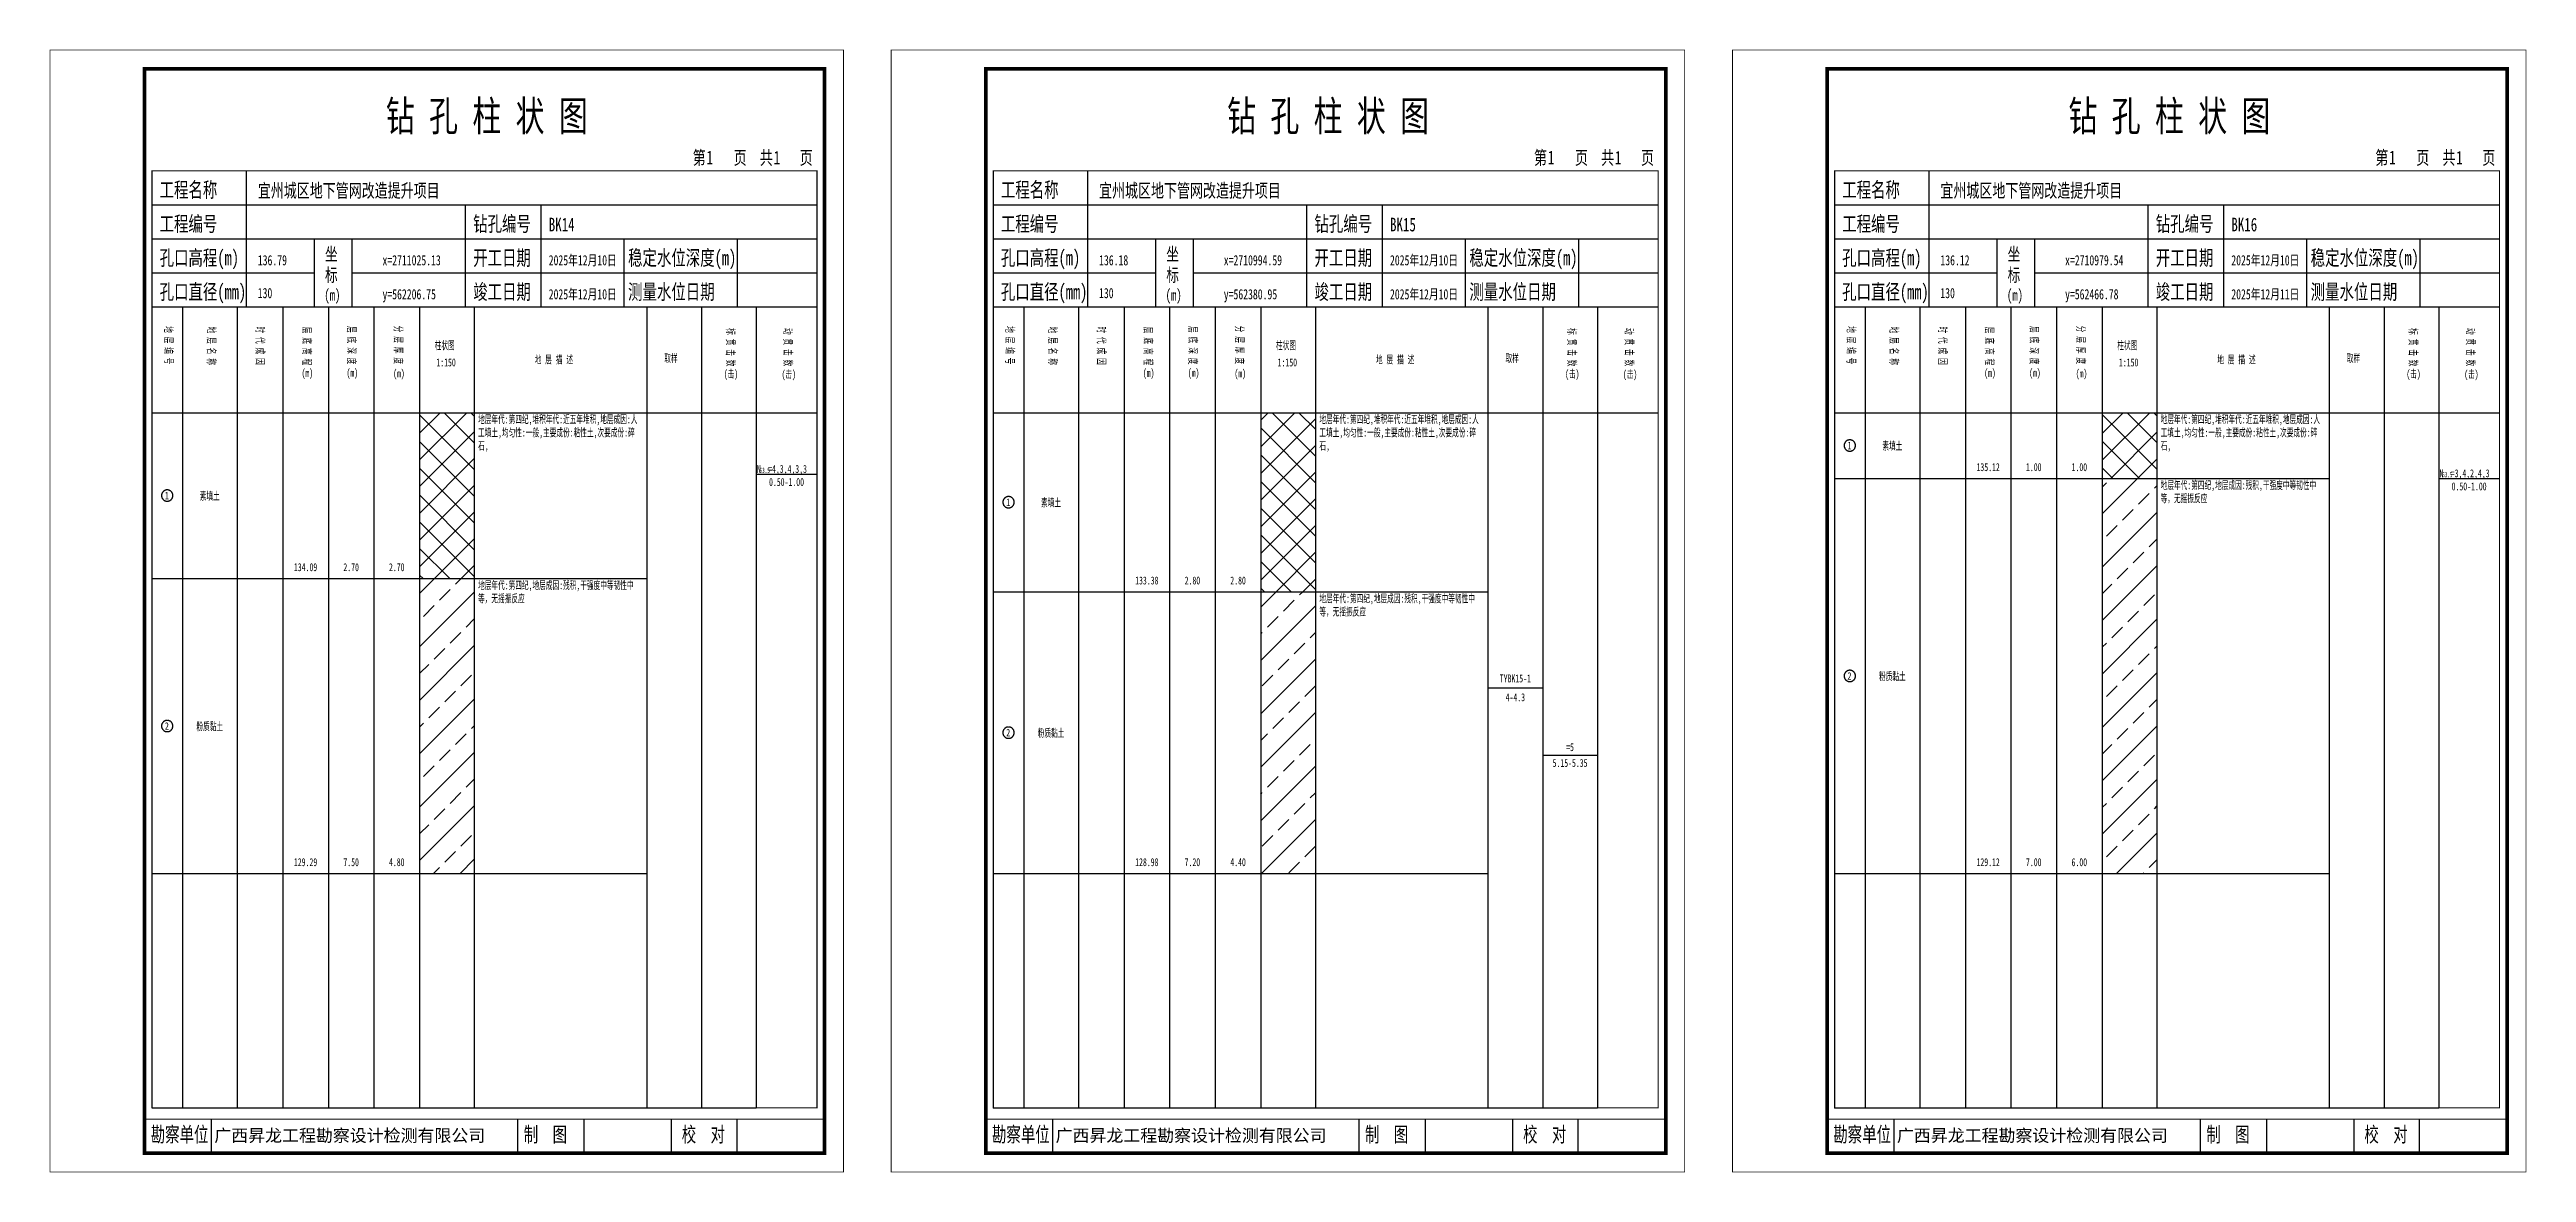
# Model space of a CAD drawing. Header units: millimetres. Extents: x 0 to 2711117, y 0 to 567555.
# Drawn here: x 5344 to 6000, y 0 to 297 of the extents above; entities that cross this region are included whole.
import ezdxf
from ezdxf.enums import TextEntityAlignment as Align

# ---------------------------------------------------------------- set-up
doc = ezdxf.new("R2010")
doc.units = ezdxf.units.MM
doc.layers.add('GICAD_POU_TEXTS', color=7, linetype='Continuous')
doc.layers.add('勘察点图例', color=7, linetype='Continuous')
doc.styles.add('HEAD_FONT', font='simfang.ttf', dxfattribs={"width": 0.6})
doc.styles.add('HEAD_FONT2', font='simfang.ttf', dxfattribs={"width": 0.6})
doc.styles.add('HT', font='simhei.ttf')
doc.styles.add('LZ_FONT', font='simfang.ttf', dxfattribs={"width": 0.7, "height": 8})
doc.styles.add('成果图图块', font='simfang.ttf', dxfattribs={"height": 2.5})
doc.styles.add('成果图表体', font='simfang.ttf', dxfattribs={"width": 0.6, "height": 2.1})
pattern_1 = [(45, (0, 0), (-3.535534, 3.535534), []), (135, (0, 0), (-3.535534, -3.535534), [])]
pattern_2 = [(45, (0, 0), (-7.071068, 7.071068), []), (45, (7.071, 0), (-7.071068, 7.071068), [4, -2])]

# ---------------------------------------------------------------- blocks, each defined once
blk = doc.blocks.new('BK14')
for p, q in [((52, 229), (52, 265)), ((27, 256), (203, 256)), ((110, 229), (110, 256)), ((130, 229), (130, 256)), ((27, 247), (203, 247)), ((70, 229), (70, 247)), ((80, 229), (80, 247)), ((152, 229), (152, 247)), ((182, 229), (182, 247)), ((27, 238), (70, 238)), ((80, 238), (203, 238)), ((27, 229), (35.05, 229)), ((35.05, 229), (35.05, 17)), ((35.05, 229), (49.53, 229)), ((49.53, 229), (49.53, 17)), ((49.53, 229), (61.6, 229)), ((61.6, 229), (61.6, 17)), ((61.6, 229), (73.68, 229)), ((73.68, 229), (73.68, 17)), ((73.68, 229), (85.75, 229)), ((85.75, 229), (85.75, 17)), ((85.75, 229), (97.82, 229)), ((97.82, 229), (97.82, 17)), ((97.82, 229), (112.3, 229)), ((112.3, 229), (112.3, 17)), ((112.3, 229), (157.93, 229)), ((157.93, 229), (157.93, 17)), ((157.93, 229), (172.42, 229)), ((172.42, 229), (172.42, 17)), ((172.42, 229), (186.9, 229)), ((186.9, 229), (186.9, 17)), ((186.9, 229), (203, 229)), ((27, 201), (203, 201)), ((27, 17), (35.05, 17)), ((35.05, 17), (49.53, 17)), ((42.74, 4.95), (42.74, 13.95)), ((42.74, 4.95), (42.74, 13.95)), ((49.53, 17), (61.6, 17)), ((61.6, 17), (73.68, 17)), ((73.68, 17), (85.75, 17)), ((85.75, 17), (97.82, 17)), ((97.82, 17), (112.3, 17)), ((112.3, 17), (157.93, 17)), ((123.83, 4.95), (123.83, 13.95)), ((141.38, 4.95), (141.38, 13.95)), ((157.93, 17), (172.42, 17)), ((164.48, 4.95), (164.48, 13.95)), ((172.42, 17), (186.9, 17)), ((181.84, 4.95), (181.84, 13.95)), ((181.84, 4.95), (181.84, 13.95))]:
    blk.add_line(p, q)
for points, const_width in [([(0, 0), (210, 0), (210, 297), (0, 297)], 0.25), ([(25, 5), (205, 5), (205, 292), (25, 292)], 1), ([(27, 265), (203, 265), (203, 17), (27, 17)], 0.3)]:
    blk.add_lwpolyline(points, close=True, dxfattribs=dict(const_width=const_width))
at = {"const_width": 0.3}
for points in [[(27, 229), (203, 229)], [(25, 14), (205, 14)]]:
    blk.add_lwpolyline(points, dxfattribs=at)
at = {"style": 'LZ_FONT', "width": 0.7}
for s, height, p in [('钻 孔 柱 状 图', 8, (88.9, 275.54)), ('第', 3.6, (170.12, 266.7)), ('1', 3.6, (173.78, 266.75)), ('页', 3.6, (180.96, 266.7)), ('共', 3.6, (187.88, 266.7)), ('1', 3.6, (191.54, 266.7)), ('页', 3.6, (198.44, 266.7)), ('工程名称', 4, (29, 258)), ('宜州城区地下管网改造提升项目', 3.6, (55, 258)), ('工程编号', 4, (29, 249)), ('钻孔编号', 4, (112, 249)), ('BK14', 3.6, (132, 249)), ('孔口高程(m)', 4, (29, 240)), ('136.79', 2.7, (55, 240)), ('坐', 3.5, (72.79, 241.24)), ('x=2711025.13', 2.7, (88, 240)), ('开工日期', 4, (112, 240)), ('2025年12月10日', 2.7, (132, 240)), ('稳定水位深度(m)', 4, (153, 240)), ('标', 3.5, (72.79, 235.7)), ('孔口直径(mm)', 4, (29, 231)), ('130', 2.7, (54.98, 231.31)), ('(m) ', 3, (72.59, 230.65)), ('y=562206.75', 2.7, (88, 231)), ('竣工日期', 4, (112, 231)), ('2025年12月10日', 2.7, (132, 231)), ('测量水位日期', 4, (153, 231)), ('勘察单位', 4, (26.65, 7.95)), ('制  图', 4, (125.4, 7.95)), ('校  对', 4, (167.22, 7.95))]:
    blk.add_text(s, height=height, dxfattribs=at).set_placement(p)
at = {"style": 'HT'}
blk.add_text('广西昇龙工程勘察设计检测有限公司', height=3.2865, dxfattribs=at).set_placement((43.48, 8.02))
at = {"char_height": 2.1, "width": 22.806, "attachment_point": 1, "rotation": 270, "style": 'HEAD_FONT'}
for s, insert in [('地 层 编 号', (32.46, 223.92)), ('地 层 名 称', (43.79, 223.76)), ('时 代 成 因', (56.67, 223.83)), ('层 底 高 程', (69.07, 223.71)), ('层 底 深 度', (80.9, 223.91)), ('分 层 厚 度', (93.26, 224.01)), ('标 贯 击 数', (181.21, 223.37)), ('动 贯 击 数', (196.38, 223.43))]:
    blk.add_mtext(s, dxfattribs=dict(at, insert=insert))
at = {"char_height": 2.1, "attachment_point": 1}
for s, insert, width, style in [('柱状图', (101.82, 219.87), 7.855, 'HEAD_FONT2'), ('地 层 描 述', (128.29, 216.11), 22.0781, 'HEAD_FONT2'), ('取样', (162.58, 216.44), 7.855, 'HEAD_FONT2'), ('(m)', (66.58, 212.56), 4.7944, 'HEAD_FONT'), ('(m)', (78.47, 212.61), 4.7944, 'HEAD_FONT'), ('(m)', (90.81, 212.43), 4.7944, 'HEAD_FONT'), ('1:150', (102.26, 215.36), 6.9223, 'HEAD_FONT2'), ('(击)', (178.33, 212.31), 7.855, 'HEAD_FONT2'), ('(击)', (193.64, 212.22), 7.855, 'HEAD_FONT2')]:
    blk.add_mtext(s, dxfattribs=dict(at, insert=insert, width=width, style=style))
blk = doc.blocks.new('BK14_0')
at = {"color": 7}
blk.add_polyline3d([(-1.5, 0.02, 0), (-1.5, -0.06, 0), (-1.49, -0.13, 0), (-1.48, -0.2, 0), (-1.47, -0.28, 0), (-1.46, -0.35, 0), (-1.44, -0.42, 0), (-1.41, -0.49, 0), (-1.39, -0.56, 0), (-1.36, -0.63, 0), (-1.32, -0.69, 0), (-1.29, -0.76, 0), (-1.25, -0.82, 0), (-1.2, -0.88, 0), (-1.16, -0.94, 0), (-1.11, -0.99, 0), (-1.06, -1.04, 0), (-1.01, -1.1, 0), (-0.95, -1.14, 0), (-0.89, -1.19, 0), (-0.83, -1.23, 0), (-0.77, -1.27, 0), (-0.71, -1.31, 0), (-0.64, -1.34, 0), (-0.57, -1.37, 0), (-0.51, -1.4, 0), (-0.44, -1.42, 0), (-0.36, -1.44, 0), (-0.29, -1.46, 0), (-0.22, -1.47, 0), (-0.15, -1.48, 0), (-0.07, -1.48, 0), (0, -1.48, 0), (0.07, -1.48, 0), (0.15, -1.48, 0), (0.22, -1.47, 0), (0.29, -1.46, 0), (0.36, -1.44, 0), (0.44, -1.42, 0), (0.51, -1.4, 0), (0.57, -1.37, 0), (0.64, -1.34, 0), (0.71, -1.31, 0), (0.77, -1.27, 0), (0.83, -1.23, 0), (0.89, -1.19, 0), (0.95, -1.14, 0), (1.01, -1.1, 0), (1.06, -1.04, 0), (1.11, -0.99, 0), (1.16, -0.94, 0), (1.2, -0.88, 0), (1.25, -0.82, 0), (1.29, -0.76, 0), (1.32, -0.69, 0), (1.36, -0.63, 0), (1.39, -0.56, 0), (1.41, -0.49, 0), (1.44, -0.42, 0), (1.46, -0.35, 0), (1.47, -0.28, 0), (1.48, -0.2, 0), (1.49, -0.13, 0), (1.5, -0.06, 0), (1.5, 0.02, 0), (1.5, 0.09, 0), (1.49, 0.16, 0), (1.48, 0.24, 0), (1.47, 0.31, 0), (1.46, 0.38, 0), (1.44, 0.45, 0), (1.41, 0.52, 0), (1.39, 0.59, 0), (1.36, 0.66, 0), (1.32, 0.72, 0), (1.29, 0.79, 0), (1.25, 0.85, 0), (1.2, 0.91, 0), (1.16, 0.97, 0), (1.11, 1.02, 0), (1.06, 1.08, 0), (1.01, 1.13, 0), (0.95, 1.18, 0), (0.89, 1.22, 0), (0.83, 1.26, 0), (0.77, 1.3, 0), (0.71, 1.34, 0), (0.64, 1.37, 0), (0.57, 1.4, 0), (0.51, 1.43, 0), (0.44, 1.45, 0), (0.36, 1.47, 0), (0.29, 1.49, 0), (0.22, 1.5, 0), (0.15, 1.51, 0), (0.07, 1.51, 0), (0, 1.52, 0), (-0.07, 1.51, 0), (-0.15, 1.51, 0), (-0.22, 1.5, 0), (-0.29, 1.49, 0), (-0.36, 1.47, 0), (-0.44, 1.45, 0), (-0.51, 1.43, 0), (-0.57, 1.4, 0), (-0.64, 1.37, 0), (-0.71, 1.34, 0), (-0.77, 1.3, 0), (-0.83, 1.26, 0), (-0.89, 1.22, 0), (-0.95, 1.18, 0), (-1.01, 1.13, 0), (-1.06, 1.08, 0), (-1.11, 1.02, 0), (-1.16, 0.97, 0), (-1.2, 0.91, 0), (-1.25, 0.85, 0), (-1.29, 0.79, 0), (-1.32, 0.72, 0), (-1.36, 0.66, 0), (-1.39, 0.59, 0), (-1.41, 0.52, 0), (-1.44, 0.45, 0), (-1.46, 0.38, 0), (-1.47, 0.31, 0), (-1.48, 0.24, 0), (-1.49, 0.16, 0), (-1.5, 0.09, 0), (-1.5, 0.02, 0)], dxfattribs=at)
at = {"layer": 'GICAD_POU_TEXTS', "color": 7, "style": '成果图图块', "width": 0.7}
blk.add_text('1', height=2, dxfattribs=at).set_placement((-0.09, -0.99), align=Align.CENTER)
blk = doc.blocks.new('BK14_1')
at = {"color": 7}
blk.add_polyline3d([(-1.5, 0.02, 0), (-1.5, -0.06, 0), (-1.49, -0.13, 0), (-1.48, -0.2, 0), (-1.47, -0.28, 0), (-1.46, -0.35, 0), (-1.44, -0.42, 0), (-1.41, -0.49, 0), (-1.39, -0.56, 0), (-1.36, -0.63, 0), (-1.32, -0.69, 0), (-1.29, -0.76, 0), (-1.25, -0.82, 0), (-1.2, -0.88, 0), (-1.16, -0.94, 0), (-1.11, -0.99, 0), (-1.06, -1.04, 0), (-1.01, -1.1, 0), (-0.95, -1.14, 0), (-0.89, -1.19, 0), (-0.83, -1.23, 0), (-0.77, -1.27, 0), (-0.71, -1.31, 0), (-0.64, -1.34, 0), (-0.57, -1.37, 0), (-0.51, -1.4, 0), (-0.44, -1.42, 0), (-0.36, -1.44, 0), (-0.29, -1.46, 0), (-0.22, -1.47, 0), (-0.15, -1.48, 0), (-0.07, -1.48, 0), (0, -1.48, 0), (0.07, -1.48, 0), (0.15, -1.48, 0), (0.22, -1.47, 0), (0.29, -1.46, 0), (0.36, -1.44, 0), (0.44, -1.42, 0), (0.51, -1.4, 0), (0.57, -1.37, 0), (0.64, -1.34, 0), (0.71, -1.31, 0), (0.77, -1.27, 0), (0.83, -1.23, 0), (0.89, -1.19, 0), (0.95, -1.14, 0), (1.01, -1.1, 0), (1.06, -1.04, 0), (1.11, -0.99, 0), (1.16, -0.94, 0), (1.2, -0.88, 0), (1.25, -0.82, 0), (1.29, -0.76, 0), (1.32, -0.69, 0), (1.36, -0.63, 0), (1.39, -0.56, 0), (1.41, -0.49, 0), (1.44, -0.42, 0), (1.46, -0.35, 0), (1.47, -0.28, 0), (1.48, -0.2, 0), (1.49, -0.13, 0), (1.5, -0.06, 0), (1.5, 0.02, 0), (1.5, 0.09, 0), (1.49, 0.16, 0), (1.48, 0.24, 0), (1.47, 0.31, 0), (1.46, 0.38, 0), (1.44, 0.45, 0), (1.41, 0.52, 0), (1.39, 0.59, 0), (1.36, 0.66, 0), (1.32, 0.72, 0), (1.29, 0.79, 0), (1.25, 0.85, 0), (1.2, 0.91, 0), (1.16, 0.97, 0), (1.11, 1.02, 0), (1.06, 1.08, 0), (1.01, 1.13, 0), (0.95, 1.18, 0), (0.89, 1.22, 0), (0.83, 1.26, 0), (0.77, 1.3, 0), (0.71, 1.34, 0), (0.64, 1.37, 0), (0.57, 1.4, 0), (0.51, 1.43, 0), (0.44, 1.45, 0), (0.36, 1.47, 0), (0.29, 1.49, 0), (0.22, 1.5, 0), (0.15, 1.51, 0), (0.07, 1.51, 0), (0, 1.52, 0), (-0.07, 1.51, 0), (-0.15, 1.51, 0), (-0.22, 1.5, 0), (-0.29, 1.49, 0), (-0.36, 1.47, 0), (-0.44, 1.45, 0), (-0.51, 1.43, 0), (-0.57, 1.4, 0), (-0.64, 1.37, 0), (-0.71, 1.34, 0), (-0.77, 1.3, 0), (-0.83, 1.26, 0), (-0.89, 1.22, 0), (-0.95, 1.18, 0), (-1.01, 1.13, 0), (-1.06, 1.08, 0), (-1.11, 1.02, 0), (-1.16, 0.97, 0), (-1.2, 0.91, 0), (-1.25, 0.85, 0), (-1.29, 0.79, 0), (-1.32, 0.72, 0), (-1.36, 0.66, 0), (-1.39, 0.59, 0), (-1.41, 0.52, 0), (-1.44, 0.45, 0), (-1.46, 0.38, 0), (-1.47, 0.31, 0), (-1.48, 0.24, 0), (-1.49, 0.16, 0), (-1.5, 0.09, 0), (-1.5, 0.02, 0)], dxfattribs=at)
at = {"layer": 'GICAD_POU_TEXTS', "color": 7, "style": '成果图图块', "width": 0.7}
blk.add_text('2', height=2, dxfattribs=at).set_placement((-0.09, -0.99), align=Align.CENTER)
blk = doc.blocks.new('BK15')
for p, q in [((52, 229), (52, 265)), ((27, 256), (203, 256)), ((110, 229), (110, 256)), ((130, 229), (130, 256)), ((27, 247), (203, 247)), ((70, 229), (70, 247)), ((80, 229), (80, 247)), ((152, 229), (152, 247)), ((182, 229), (182, 247)), ((27, 238), (70, 238)), ((80, 238), (203, 238)), ((27, 229), (35.05, 229)), ((35.05, 229), (35.05, 17)), ((35.05, 229), (49.53, 229)), ((49.53, 229), (49.53, 17)), ((49.53, 229), (61.6, 229)), ((61.6, 229), (61.6, 17)), ((61.6, 229), (73.68, 229)), ((73.68, 229), (73.68, 17)), ((73.68, 229), (85.75, 229)), ((85.75, 229), (85.75, 17)), ((85.75, 229), (97.82, 229)), ((97.82, 229), (97.82, 17)), ((97.82, 229), (112.3, 229)), ((112.3, 229), (112.3, 17)), ((112.3, 229), (157.93, 229)), ((157.93, 229), (157.93, 17)), ((157.93, 229), (172.42, 229)), ((172.42, 229), (172.42, 17)), ((172.42, 229), (186.9, 229)), ((186.9, 229), (186.9, 17)), ((186.9, 229), (203, 229)), ((27, 201), (203, 201)), ((27, 17), (35.05, 17)), ((35.05, 17), (49.53, 17)), ((42.74, 4.95), (42.74, 13.95)), ((42.74, 4.95), (42.74, 13.95)), ((49.53, 17), (61.6, 17)), ((61.6, 17), (73.68, 17)), ((73.68, 17), (85.75, 17)), ((85.75, 17), (97.82, 17)), ((97.82, 17), (112.3, 17)), ((112.3, 17), (157.93, 17)), ((123.83, 4.95), (123.83, 13.95)), ((141.38, 4.95), (141.38, 13.95)), ((157.93, 17), (172.42, 17)), ((164.48, 4.95), (164.48, 13.95)), ((172.42, 17), (186.9, 17)), ((181.84, 4.95), (181.84, 13.95)), ((181.84, 4.95), (181.84, 13.95))]:
    blk.add_line(p, q)
for points, const_width in [([(0, 0), (210, 0), (210, 297), (0, 297)], 0.25), ([(25, 5), (205, 5), (205, 292), (25, 292)], 1), ([(27, 265), (203, 265), (203, 17), (27, 17)], 0.3)]:
    blk.add_lwpolyline(points, close=True, dxfattribs=dict(const_width=const_width))
at = {"const_width": 0.3}
for points in [[(27, 229), (203, 229)], [(25, 14), (205, 14)]]:
    blk.add_lwpolyline(points, dxfattribs=at)
at = {"style": 'LZ_FONT', "width": 0.7}
for s, height, p in [('钻 孔 柱 状 图', 8, (88.9, 275.54)), ('第', 3.6, (170.12, 266.7)), ('1', 3.6, (173.78, 266.75)), ('页', 3.6, (180.96, 266.7)), ('共', 3.6, (187.88, 266.7)), ('1', 3.6, (191.54, 266.7)), ('页', 3.6, (198.44, 266.7)), ('工程名称', 4, (29, 258)), ('宜州城区地下管网改造提升项目', 3.6, (55, 258)), ('工程编号', 4, (29, 249)), ('钻孔编号', 4, (112, 249)), ('BK15', 3.6, (132, 249)), ('孔口高程(m)', 4, (29, 240)), ('136.18', 2.7, (55, 240)), ('坐', 3.5, (72.79, 241.24)), ('x=2710994.59', 2.7, (88, 240)), ('开工日期', 4, (112, 240)), ('2025年12月10日', 2.7, (132, 240)), ('稳定水位深度(m)', 4, (153, 240)), ('标', 3.5, (72.79, 235.7)), ('孔口直径(mm)', 4, (29, 231)), ('130', 2.7, (54.98, 231.31)), ('(m) ', 3, (72.59, 230.65)), ('y=562380.95', 2.7, (88, 231)), ('竣工日期', 4, (112, 231)), ('2025年12月10日', 2.7, (132, 231)), ('测量水位日期', 4, (153, 231)), ('勘察单位', 4, (26.65, 7.95)), ('制  图', 4, (125.4, 7.95)), ('校  对', 4, (167.22, 7.95))]:
    blk.add_text(s, height=height, dxfattribs=at).set_placement(p)
at = {"style": 'HT'}
blk.add_text('广西昇龙工程勘察设计检测有限公司', height=3.2865, dxfattribs=at).set_placement((43.48, 8.02))
at = {"char_height": 2.1, "width": 22.806, "attachment_point": 1, "rotation": 270, "style": 'HEAD_FONT'}
for s, insert in [('地 层 编 号', (32.46, 223.92)), ('地 层 名 称', (43.79, 223.76)), ('时 代 成 因', (56.67, 223.83)), ('层 底 高 程', (69.07, 223.71)), ('层 底 深 度', (80.9, 223.91)), ('分 层 厚 度', (93.26, 224.01)), ('标 贯 击 数', (181.21, 223.37)), ('动 贯 击 数', (196.38, 223.43))]:
    blk.add_mtext(s, dxfattribs=dict(at, insert=insert))
at = {"char_height": 2.1, "attachment_point": 1}
for s, insert, width, style in [('柱状图', (101.82, 219.87), 7.855, 'HEAD_FONT2'), ('地 层 描 述', (128.29, 216.11), 22.0781, 'HEAD_FONT2'), ('取样', (162.58, 216.44), 7.855, 'HEAD_FONT2'), ('(m)', (66.58, 212.56), 4.7944, 'HEAD_FONT'), ('(m)', (78.47, 212.61), 4.7944, 'HEAD_FONT'), ('(m)', (90.81, 212.43), 4.7944, 'HEAD_FONT'), ('1:150', (102.26, 215.36), 6.9223, 'HEAD_FONT2'), ('(击)', (178.33, 212.31), 7.855, 'HEAD_FONT2'), ('(击)', (193.64, 212.22), 7.855, 'HEAD_FONT2')]:
    blk.add_mtext(s, dxfattribs=dict(at, insert=insert, width=width, style=style))
blk = doc.blocks.new('BK15_0')
at = {"color": 7}
blk.add_polyline3d([(-1.5, 0.02, 0), (-1.5, -0.06, 0), (-1.49, -0.13, 0), (-1.48, -0.2, 0), (-1.47, -0.28, 0), (-1.46, -0.35, 0), (-1.44, -0.42, 0), (-1.41, -0.49, 0), (-1.39, -0.56, 0), (-1.36, -0.63, 0), (-1.32, -0.69, 0), (-1.29, -0.76, 0), (-1.25, -0.82, 0), (-1.2, -0.88, 0), (-1.16, -0.94, 0), (-1.11, -0.99, 0), (-1.06, -1.04, 0), (-1.01, -1.1, 0), (-0.95, -1.14, 0), (-0.89, -1.19, 0), (-0.83, -1.23, 0), (-0.77, -1.27, 0), (-0.71, -1.31, 0), (-0.64, -1.34, 0), (-0.57, -1.37, 0), (-0.51, -1.4, 0), (-0.44, -1.42, 0), (-0.36, -1.44, 0), (-0.29, -1.46, 0), (-0.22, -1.47, 0), (-0.15, -1.48, 0), (-0.07, -1.48, 0), (0, -1.48, 0), (0.07, -1.48, 0), (0.15, -1.48, 0), (0.22, -1.47, 0), (0.29, -1.46, 0), (0.36, -1.44, 0), (0.44, -1.42, 0), (0.51, -1.4, 0), (0.57, -1.37, 0), (0.64, -1.34, 0), (0.71, -1.31, 0), (0.77, -1.27, 0), (0.83, -1.23, 0), (0.89, -1.19, 0), (0.95, -1.14, 0), (1.01, -1.1, 0), (1.06, -1.04, 0), (1.11, -0.99, 0), (1.16, -0.94, 0), (1.2, -0.88, 0), (1.25, -0.82, 0), (1.29, -0.76, 0), (1.32, -0.69, 0), (1.36, -0.63, 0), (1.39, -0.56, 0), (1.41, -0.49, 0), (1.44, -0.42, 0), (1.46, -0.35, 0), (1.47, -0.28, 0), (1.48, -0.2, 0), (1.49, -0.13, 0), (1.5, -0.06, 0), (1.5, 0.02, 0), (1.5, 0.09, 0), (1.49, 0.16, 0), (1.48, 0.24, 0), (1.47, 0.31, 0), (1.46, 0.38, 0), (1.44, 0.45, 0), (1.41, 0.52, 0), (1.39, 0.59, 0), (1.36, 0.66, 0), (1.32, 0.72, 0), (1.29, 0.79, 0), (1.25, 0.85, 0), (1.2, 0.91, 0), (1.16, 0.97, 0), (1.11, 1.02, 0), (1.06, 1.08, 0), (1.01, 1.13, 0), (0.95, 1.18, 0), (0.89, 1.22, 0), (0.83, 1.26, 0), (0.77, 1.3, 0), (0.71, 1.34, 0), (0.64, 1.37, 0), (0.57, 1.4, 0), (0.51, 1.43, 0), (0.44, 1.45, 0), (0.36, 1.47, 0), (0.29, 1.49, 0), (0.22, 1.5, 0), (0.15, 1.51, 0), (0.07, 1.51, 0), (0, 1.52, 0), (-0.07, 1.51, 0), (-0.15, 1.51, 0), (-0.22, 1.5, 0), (-0.29, 1.49, 0), (-0.36, 1.47, 0), (-0.44, 1.45, 0), (-0.51, 1.43, 0), (-0.57, 1.4, 0), (-0.64, 1.37, 0), (-0.71, 1.34, 0), (-0.77, 1.3, 0), (-0.83, 1.26, 0), (-0.89, 1.22, 0), (-0.95, 1.18, 0), (-1.01, 1.13, 0), (-1.06, 1.08, 0), (-1.11, 1.02, 0), (-1.16, 0.97, 0), (-1.2, 0.91, 0), (-1.25, 0.85, 0), (-1.29, 0.79, 0), (-1.32, 0.72, 0), (-1.36, 0.66, 0), (-1.39, 0.59, 0), (-1.41, 0.52, 0), (-1.44, 0.45, 0), (-1.46, 0.38, 0), (-1.47, 0.31, 0), (-1.48, 0.24, 0), (-1.49, 0.16, 0), (-1.5, 0.09, 0), (-1.5, 0.02, 0)], dxfattribs=at)
at = {"layer": 'GICAD_POU_TEXTS', "color": 7, "style": '成果图图块', "width": 0.7}
blk.add_text('1', height=2, dxfattribs=at).set_placement((-0.09, -0.99), align=Align.CENTER)
blk = doc.blocks.new('BK15_1')
at = {"color": 7}
blk.add_polyline3d([(-1.5, 0.02, 0), (-1.5, -0.06, 0), (-1.49, -0.13, 0), (-1.48, -0.2, 0), (-1.47, -0.28, 0), (-1.46, -0.35, 0), (-1.44, -0.42, 0), (-1.41, -0.49, 0), (-1.39, -0.56, 0), (-1.36, -0.63, 0), (-1.32, -0.69, 0), (-1.29, -0.76, 0), (-1.25, -0.82, 0), (-1.2, -0.88, 0), (-1.16, -0.94, 0), (-1.11, -0.99, 0), (-1.06, -1.04, 0), (-1.01, -1.1, 0), (-0.95, -1.14, 0), (-0.89, -1.19, 0), (-0.83, -1.23, 0), (-0.77, -1.27, 0), (-0.71, -1.31, 0), (-0.64, -1.34, 0), (-0.57, -1.37, 0), (-0.51, -1.4, 0), (-0.44, -1.42, 0), (-0.36, -1.44, 0), (-0.29, -1.46, 0), (-0.22, -1.47, 0), (-0.15, -1.48, 0), (-0.07, -1.48, 0), (0, -1.48, 0), (0.07, -1.48, 0), (0.15, -1.48, 0), (0.22, -1.47, 0), (0.29, -1.46, 0), (0.36, -1.44, 0), (0.44, -1.42, 0), (0.51, -1.4, 0), (0.57, -1.37, 0), (0.64, -1.34, 0), (0.71, -1.31, 0), (0.77, -1.27, 0), (0.83, -1.23, 0), (0.89, -1.19, 0), (0.95, -1.14, 0), (1.01, -1.1, 0), (1.06, -1.04, 0), (1.11, -0.99, 0), (1.16, -0.94, 0), (1.2, -0.88, 0), (1.25, -0.82, 0), (1.29, -0.76, 0), (1.32, -0.69, 0), (1.36, -0.63, 0), (1.39, -0.56, 0), (1.41, -0.49, 0), (1.44, -0.42, 0), (1.46, -0.35, 0), (1.47, -0.28, 0), (1.48, -0.2, 0), (1.49, -0.13, 0), (1.5, -0.06, 0), (1.5, 0.02, 0), (1.5, 0.09, 0), (1.49, 0.16, 0), (1.48, 0.24, 0), (1.47, 0.31, 0), (1.46, 0.38, 0), (1.44, 0.45, 0), (1.41, 0.52, 0), (1.39, 0.59, 0), (1.36, 0.66, 0), (1.32, 0.72, 0), (1.29, 0.79, 0), (1.25, 0.85, 0), (1.2, 0.91, 0), (1.16, 0.97, 0), (1.11, 1.02, 0), (1.06, 1.08, 0), (1.01, 1.13, 0), (0.95, 1.18, 0), (0.89, 1.22, 0), (0.83, 1.26, 0), (0.77, 1.3, 0), (0.71, 1.34, 0), (0.64, 1.37, 0), (0.57, 1.4, 0), (0.51, 1.43, 0), (0.44, 1.45, 0), (0.36, 1.47, 0), (0.29, 1.49, 0), (0.22, 1.5, 0), (0.15, 1.51, 0), (0.07, 1.51, 0), (0, 1.52, 0), (-0.07, 1.51, 0), (-0.15, 1.51, 0), (-0.22, 1.5, 0), (-0.29, 1.49, 0), (-0.36, 1.47, 0), (-0.44, 1.45, 0), (-0.51, 1.43, 0), (-0.57, 1.4, 0), (-0.64, 1.37, 0), (-0.71, 1.34, 0), (-0.77, 1.3, 0), (-0.83, 1.26, 0), (-0.89, 1.22, 0), (-0.95, 1.18, 0), (-1.01, 1.13, 0), (-1.06, 1.08, 0), (-1.11, 1.02, 0), (-1.16, 0.97, 0), (-1.2, 0.91, 0), (-1.25, 0.85, 0), (-1.29, 0.79, 0), (-1.32, 0.72, 0), (-1.36, 0.66, 0), (-1.39, 0.59, 0), (-1.41, 0.52, 0), (-1.44, 0.45, 0), (-1.46, 0.38, 0), (-1.47, 0.31, 0), (-1.48, 0.24, 0), (-1.49, 0.16, 0), (-1.5, 0.09, 0), (-1.5, 0.02, 0)], dxfattribs=at)
at = {"layer": 'GICAD_POU_TEXTS', "color": 7, "style": '成果图图块', "width": 0.7}
blk.add_text('2', height=2, dxfattribs=at).set_placement((-0.09, -0.99), align=Align.CENTER)
blk = doc.blocks.new('BK16')
for p, q in [((52, 229), (52, 265)), ((27, 256), (203, 256)), ((110, 229), (110, 256)), ((130, 229), (130, 256)), ((27, 247), (203, 247)), ((70, 229), (70, 247)), ((80, 229), (80, 247)), ((152, 229), (152, 247)), ((182, 229), (182, 247)), ((27, 238), (70, 238)), ((80, 238), (203, 238)), ((27, 229), (35.05, 229)), ((35.05, 229), (35.05, 17)), ((35.05, 229), (49.53, 229)), ((49.53, 229), (49.53, 17)), ((49.53, 229), (61.6, 229)), ((61.6, 229), (61.6, 17)), ((61.6, 229), (73.68, 229)), ((73.68, 229), (73.68, 17)), ((73.68, 229), (85.75, 229)), ((85.75, 229), (85.75, 17)), ((85.75, 229), (97.82, 229)), ((97.82, 229), (97.82, 17)), ((97.82, 229), (112.3, 229)), ((112.3, 229), (112.3, 17)), ((112.3, 229), (157.93, 229)), ((157.93, 229), (157.93, 17)), ((157.93, 229), (172.42, 229)), ((172.42, 229), (172.42, 17)), ((172.42, 229), (186.9, 229)), ((186.9, 229), (186.9, 17)), ((186.9, 229), (203, 229)), ((27, 201), (203, 201)), ((27, 17), (35.05, 17)), ((35.05, 17), (49.53, 17)), ((42.74, 4.95), (42.74, 13.95)), ((42.74, 4.95), (42.74, 13.95)), ((49.53, 17), (61.6, 17)), ((61.6, 17), (73.68, 17)), ((73.68, 17), (85.75, 17)), ((85.75, 17), (97.82, 17)), ((97.82, 17), (112.3, 17)), ((112.3, 17), (157.93, 17)), ((123.83, 4.95), (123.83, 13.95)), ((141.38, 4.95), (141.38, 13.95)), ((157.93, 17), (172.42, 17)), ((164.48, 4.95), (164.48, 13.95)), ((172.42, 17), (186.9, 17)), ((181.84, 4.95), (181.84, 13.95)), ((181.84, 4.95), (181.84, 13.95))]:
    blk.add_line(p, q)
for points, const_width in [([(0, 0), (210, 0), (210, 297), (0, 297)], 0.25), ([(25, 5), (205, 5), (205, 292), (25, 292)], 1), ([(27, 265), (203, 265), (203, 17), (27, 17)], 0.3)]:
    blk.add_lwpolyline(points, close=True, dxfattribs=dict(const_width=const_width))
at = {"const_width": 0.3}
for points in [[(27, 229), (203, 229)], [(25, 14), (205, 14)]]:
    blk.add_lwpolyline(points, dxfattribs=at)
at = {"style": 'LZ_FONT', "width": 0.7}
for s, height, p in [('钻 孔 柱 状 图', 8, (88.9, 275.54)), ('第', 3.6, (170.12, 266.7)), ('1', 3.6, (173.78, 266.75)), ('页', 3.6, (180.96, 266.7)), ('共', 3.6, (187.88, 266.7)), ('1', 3.6, (191.54, 266.7)), ('页', 3.6, (198.44, 266.7)), ('工程名称', 4, (29, 258)), ('宜州城区地下管网改造提升项目', 3.6, (55, 258)), ('工程编号', 4, (29, 249)), ('钻孔编号', 4, (112, 249)), ('BK16', 3.6, (132, 249)), ('孔口高程(m)', 4, (29, 240)), ('136.12', 2.7, (55, 240)), ('坐', 3.5, (72.79, 241.24)), ('x=2710979.54', 2.7, (88, 240)), ('开工日期', 4, (112, 240)), ('2025年12月10日', 2.7, (132, 240)), ('稳定水位深度(m)', 4, (153, 240)), ('标', 3.5, (72.79, 235.7)), ('孔口直径(mm)', 4, (29, 231)), ('130', 2.7, (54.98, 231.31)), ('(m) ', 3, (72.59, 230.65)), ('y=562466.78', 2.7, (88, 231)), ('竣工日期', 4, (112, 231)), ('2025年12月11日', 2.7, (132, 231)), ('测量水位日期', 4, (153, 231)), ('勘察单位', 4, (26.65, 7.95)), ('制  图', 4, (125.4, 7.95)), ('校  对', 4, (167.22, 7.95))]:
    blk.add_text(s, height=height, dxfattribs=at).set_placement(p)
at = {"style": 'HT'}
blk.add_text('广西昇龙工程勘察设计检测有限公司', height=3.2865, dxfattribs=at).set_placement((43.48, 8.02))
at = {"char_height": 2.1, "width": 22.806, "attachment_point": 1, "rotation": 270, "style": 'HEAD_FONT'}
for s, insert in [('地 层 编 号', (32.46, 223.92)), ('地 层 名 称', (43.79, 223.76)), ('时 代 成 因', (56.67, 223.83)), ('层 底 高 程', (69.07, 223.71)), ('层 底 深 度', (80.9, 223.91)), ('分 层 厚 度', (93.26, 224.01)), ('标 贯 击 数', (181.21, 223.37)), ('动 贯 击 数', (196.38, 223.43))]:
    blk.add_mtext(s, dxfattribs=dict(at, insert=insert))
at = {"char_height": 2.1, "attachment_point": 1}
for s, insert, width, style in [('柱状图', (101.82, 219.87), 7.855, 'HEAD_FONT2'), ('地 层 描 述', (128.29, 216.11), 22.0781, 'HEAD_FONT2'), ('取样', (162.58, 216.44), 7.855, 'HEAD_FONT2'), ('(m)', (66.58, 212.56), 4.7944, 'HEAD_FONT'), ('(m)', (78.47, 212.61), 4.7944, 'HEAD_FONT'), ('(m)', (90.81, 212.43), 4.7944, 'HEAD_FONT'), ('1:150', (102.26, 215.36), 6.9223, 'HEAD_FONT2'), ('(击)', (178.33, 212.31), 7.855, 'HEAD_FONT2'), ('(击)', (193.64, 212.22), 7.855, 'HEAD_FONT2')]:
    blk.add_mtext(s, dxfattribs=dict(at, insert=insert, width=width, style=style))
blk = doc.blocks.new('BK16_0')
at = {"color": 7}
blk.add_polyline3d([(-1.5, 0.02, 0), (-1.5, -0.06, 0), (-1.49, -0.13, 0), (-1.48, -0.2, 0), (-1.47, -0.28, 0), (-1.46, -0.35, 0), (-1.44, -0.42, 0), (-1.41, -0.49, 0), (-1.39, -0.56, 0), (-1.36, -0.63, 0), (-1.32, -0.69, 0), (-1.29, -0.76, 0), (-1.25, -0.82, 0), (-1.2, -0.88, 0), (-1.16, -0.94, 0), (-1.11, -0.99, 0), (-1.06, -1.04, 0), (-1.01, -1.1, 0), (-0.95, -1.14, 0), (-0.89, -1.19, 0), (-0.83, -1.23, 0), (-0.77, -1.27, 0), (-0.71, -1.31, 0), (-0.64, -1.34, 0), (-0.57, -1.37, 0), (-0.51, -1.4, 0), (-0.44, -1.42, 0), (-0.36, -1.44, 0), (-0.29, -1.46, 0), (-0.22, -1.47, 0), (-0.15, -1.48, 0), (-0.07, -1.48, 0), (0, -1.48, 0), (0.07, -1.48, 0), (0.15, -1.48, 0), (0.22, -1.47, 0), (0.29, -1.46, 0), (0.36, -1.44, 0), (0.44, -1.42, 0), (0.51, -1.4, 0), (0.57, -1.37, 0), (0.64, -1.34, 0), (0.71, -1.31, 0), (0.77, -1.27, 0), (0.83, -1.23, 0), (0.89, -1.19, 0), (0.95, -1.14, 0), (1.01, -1.1, 0), (1.06, -1.04, 0), (1.11, -0.99, 0), (1.16, -0.94, 0), (1.2, -0.88, 0), (1.25, -0.82, 0), (1.29, -0.76, 0), (1.32, -0.69, 0), (1.36, -0.63, 0), (1.39, -0.56, 0), (1.41, -0.49, 0), (1.44, -0.42, 0), (1.46, -0.35, 0), (1.47, -0.28, 0), (1.48, -0.2, 0), (1.49, -0.13, 0), (1.5, -0.06, 0), (1.5, 0.02, 0), (1.5, 0.09, 0), (1.49, 0.16, 0), (1.48, 0.24, 0), (1.47, 0.31, 0), (1.46, 0.38, 0), (1.44, 0.45, 0), (1.41, 0.52, 0), (1.39, 0.59, 0), (1.36, 0.66, 0), (1.32, 0.72, 0), (1.29, 0.79, 0), (1.25, 0.85, 0), (1.2, 0.91, 0), (1.16, 0.97, 0), (1.11, 1.02, 0), (1.06, 1.08, 0), (1.01, 1.13, 0), (0.95, 1.18, 0), (0.89, 1.22, 0), (0.83, 1.26, 0), (0.77, 1.3, 0), (0.71, 1.34, 0), (0.64, 1.37, 0), (0.57, 1.4, 0), (0.51, 1.43, 0), (0.44, 1.45, 0), (0.36, 1.47, 0), (0.29, 1.49, 0), (0.22, 1.5, 0), (0.15, 1.51, 0), (0.07, 1.51, 0), (0, 1.52, 0), (-0.07, 1.51, 0), (-0.15, 1.51, 0), (-0.22, 1.5, 0), (-0.29, 1.49, 0), (-0.36, 1.47, 0), (-0.44, 1.45, 0), (-0.51, 1.43, 0), (-0.57, 1.4, 0), (-0.64, 1.37, 0), (-0.71, 1.34, 0), (-0.77, 1.3, 0), (-0.83, 1.26, 0), (-0.89, 1.22, 0), (-0.95, 1.18, 0), (-1.01, 1.13, 0), (-1.06, 1.08, 0), (-1.11, 1.02, 0), (-1.16, 0.97, 0), (-1.2, 0.91, 0), (-1.25, 0.85, 0), (-1.29, 0.79, 0), (-1.32, 0.72, 0), (-1.36, 0.66, 0), (-1.39, 0.59, 0), (-1.41, 0.52, 0), (-1.44, 0.45, 0), (-1.46, 0.38, 0), (-1.47, 0.31, 0), (-1.48, 0.24, 0), (-1.49, 0.16, 0), (-1.5, 0.09, 0), (-1.5, 0.02, 0)], dxfattribs=at)
at = {"layer": 'GICAD_POU_TEXTS', "color": 7, "style": '成果图图块', "width": 0.7}
blk.add_text('1', height=2, dxfattribs=at).set_placement((-0.09, -0.99), align=Align.CENTER)
blk = doc.blocks.new('BK16_1')
at = {"color": 7}
blk.add_polyline3d([(-1.5, 0.02, 0), (-1.5, -0.06, 0), (-1.49, -0.13, 0), (-1.48, -0.2, 0), (-1.47, -0.28, 0), (-1.46, -0.35, 0), (-1.44, -0.42, 0), (-1.41, -0.49, 0), (-1.39, -0.56, 0), (-1.36, -0.63, 0), (-1.32, -0.69, 0), (-1.29, -0.76, 0), (-1.25, -0.82, 0), (-1.2, -0.88, 0), (-1.16, -0.94, 0), (-1.11, -0.99, 0), (-1.06, -1.04, 0), (-1.01, -1.1, 0), (-0.95, -1.14, 0), (-0.89, -1.19, 0), (-0.83, -1.23, 0), (-0.77, -1.27, 0), (-0.71, -1.31, 0), (-0.64, -1.34, 0), (-0.57, -1.37, 0), (-0.51, -1.4, 0), (-0.44, -1.42, 0), (-0.36, -1.44, 0), (-0.29, -1.46, 0), (-0.22, -1.47, 0), (-0.15, -1.48, 0), (-0.07, -1.48, 0), (0, -1.48, 0), (0.07, -1.48, 0), (0.15, -1.48, 0), (0.22, -1.47, 0), (0.29, -1.46, 0), (0.36, -1.44, 0), (0.44, -1.42, 0), (0.51, -1.4, 0), (0.57, -1.37, 0), (0.64, -1.34, 0), (0.71, -1.31, 0), (0.77, -1.27, 0), (0.83, -1.23, 0), (0.89, -1.19, 0), (0.95, -1.14, 0), (1.01, -1.1, 0), (1.06, -1.04, 0), (1.11, -0.99, 0), (1.16, -0.94, 0), (1.2, -0.88, 0), (1.25, -0.82, 0), (1.29, -0.76, 0), (1.32, -0.69, 0), (1.36, -0.63, 0), (1.39, -0.56, 0), (1.41, -0.49, 0), (1.44, -0.42, 0), (1.46, -0.35, 0), (1.47, -0.28, 0), (1.48, -0.2, 0), (1.49, -0.13, 0), (1.5, -0.06, 0), (1.5, 0.02, 0), (1.5, 0.09, 0), (1.49, 0.16, 0), (1.48, 0.24, 0), (1.47, 0.31, 0), (1.46, 0.38, 0), (1.44, 0.45, 0), (1.41, 0.52, 0), (1.39, 0.59, 0), (1.36, 0.66, 0), (1.32, 0.72, 0), (1.29, 0.79, 0), (1.25, 0.85, 0), (1.2, 0.91, 0), (1.16, 0.97, 0), (1.11, 1.02, 0), (1.06, 1.08, 0), (1.01, 1.13, 0), (0.95, 1.18, 0), (0.89, 1.22, 0), (0.83, 1.26, 0), (0.77, 1.3, 0), (0.71, 1.34, 0), (0.64, 1.37, 0), (0.57, 1.4, 0), (0.51, 1.43, 0), (0.44, 1.45, 0), (0.36, 1.47, 0), (0.29, 1.49, 0), (0.22, 1.5, 0), (0.15, 1.51, 0), (0.07, 1.51, 0), (0, 1.52, 0), (-0.07, 1.51, 0), (-0.15, 1.51, 0), (-0.22, 1.5, 0), (-0.29, 1.49, 0), (-0.36, 1.47, 0), (-0.44, 1.45, 0), (-0.51, 1.43, 0), (-0.57, 1.4, 0), (-0.64, 1.37, 0), (-0.71, 1.34, 0), (-0.77, 1.3, 0), (-0.83, 1.26, 0), (-0.89, 1.22, 0), (-0.95, 1.18, 0), (-1.01, 1.13, 0), (-1.06, 1.08, 0), (-1.11, 1.02, 0), (-1.16, 0.97, 0), (-1.2, 0.91, 0), (-1.25, 0.85, 0), (-1.29, 0.79, 0), (-1.32, 0.72, 0), (-1.36, 0.66, 0), (-1.39, 0.59, 0), (-1.41, 0.52, 0), (-1.44, 0.45, 0), (-1.46, 0.38, 0), (-1.47, 0.31, 0), (-1.48, 0.24, 0), (-1.49, 0.16, 0), (-1.5, 0.09, 0), (-1.5, 0.02, 0)], dxfattribs=at)
at = {"layer": 'GICAD_POU_TEXTS', "color": 7, "style": '成果图图块', "width": 0.7}
blk.add_text('2', height=2, dxfattribs=at).set_placement((-0.09, -0.99), align=Align.CENTER)

msp = doc.modelspace()

# ---------------------------------------------------------------- hatches: boundary and pattern name
at = {"layer": '勘察点图例'}
h = msp.add_hatch(dxfattribs=at)
h.set_pattern_fill('GKSTT', color=256, scale=0.5, style=0, pattern_type=2)
h.set_pattern_definition(pattern_1)
h.paths.add_polyline_path([(5442.29, 157.08), (5456.78, 157.08), (5456.78, 201), (5442.29, 201)])
h = msp.add_hatch(dxfattribs=at)
h.set_pattern_fill('GKSTT', color=256, scale=0.5, style=0, pattern_type=2)
h.set_pattern_definition(pattern_1)
h.paths.add_polyline_path([(5664.98, 153.56), (5679.47, 153.56), (5679.47, 201), (5664.98, 201)])
h = msp.add_hatch(dxfattribs=at)
h.set_pattern_fill('GKSTT', color=256, scale=0.5, style=0, pattern_type=2)
h.set_pattern_definition(pattern_1)
h.paths.add_polyline_path([(5887.67, 183.57), (5902.15, 183.57), (5902.15, 201), (5887.67, 201)])
h = msp.add_hatch(dxfattribs=at)
h.set_pattern_fill('GKFZNT', color=256, scale=0.5, style=0, pattern_type=2)
h.set_pattern_definition(pattern_2)
h.paths.add_polyline_path([(5887.67, 79), (5902.15, 79), (5902.15, 183.57), (5887.67, 183.57)])
h = msp.add_hatch(dxfattribs=at)
h.set_pattern_fill('GKFZNT', color=256, scale=0.5, style=0, pattern_type=2)
h.set_pattern_definition(pattern_2)
h.paths.add_polyline_path([(5442.29, 79), (5456.78, 79), (5456.78, 157.08), (5442.29, 157.08)])
h = msp.add_hatch(dxfattribs=at)
h.set_pattern_fill('GKFZNT', color=256, scale=0.5, style=0, pattern_type=2)
h.set_pattern_definition(pattern_2)
h.paths.add_polyline_path([(5664.98, 79), (5679.47, 79), (5679.47, 153.56), (5664.98, 153.56)])

# ---------------------------------------------------------------- linework, layer by layer
for p, q in [((5531.38, 184.73), (5547.48, 184.73)), ((5816.85, 183.57), (5902.15, 183.57)), ((5902.15, 183.57), (5947.78, 183.57)), ((5976.75, 183.57), (5992.85, 183.57)), ((5371.48, 157.08), (5456.78, 157.08)), ((5456.78, 157.08), (5502.41, 157.08)), ((5594.16, 153.56), (5679.47, 153.56)), ((5679.47, 153.56), (5725.1, 153.56)), ((5725.1, 128.14), (5739.58, 128.14)), ((5739.58, 110.35), (5754.07, 110.35)), ((5371.48, 79), (5456.78, 79)), ((5456.78, 79), (5502.41, 79)), ((5594.16, 79), (5679.47, 79)), ((5679.47, 79), (5725.1, 79)), ((5816.85, 79), (5902.15, 79)), ((5902.15, 79), (5947.78, 79))]:
    msp.add_line(p, q, dxfattribs=at)

# ---------------------------------------------------------------- block references
for name, p in [('BK14', (5344.48, 0)), ('BK15', (5567.16, 0)), ('BK16', (5789.85, 0)), ('BK16_0', (5820.87, 192.29)), ('BK14_0', (5375.5, 179.04)), ('BK15_0', (5598.19, 177.28)), ('BK16_1', (5820.87, 131.29)), ('BK14_1', (5375.5, 118.04)), ('BK15_1', (5598.19, 116.28))]:
    msp.add_blockref(name, p, dxfattribs=at)

# ---------------------------------------------------------------- texts
at = {"layer": '勘察点图例', "style": '成果图表体', "width": 0.6}
for s, p in [('素填土', (5832.14, 192.29)), ('0.50-1.00', (5539.43, 182.63)), ('135.12', (5857.49, 186.57)), ('1.00', (5869.56, 186.57)), ('1.00', (5881.63, 186.57)), ('素填土', (5386.77, 179.04)), ('素填土', (5609.45, 177.28)), ('0.50-1.00', (5984.8, 181.47)), ('134.09', (5412.12, 160.08)), ('2.70', (5424.19, 160.08)), ('2.70', (5436.26, 160.08)), ('133.38', (5634.8, 156.56)), ('2.80', (5646.87, 156.56)), ('2.80', (5658.95, 156.56)), ('TYBK15-1', (5732.34, 130.64)), ('粉质黏土', (5832.14, 131.29)), ('4-4.3', (5732.34, 125.64)), ('粉质黏土', (5386.77, 118.04)), ('粉质黏土', (5609.45, 116.28)), ('=5', (5746.82, 112.45)), ('5.15-5.35', (5746.82, 108.25)), ('129.29', (5412.12, 82)), ('7.50', (5424.19, 82)), ('4.80', (5436.26, 82)), ('128.98', (5634.8, 82)), ('7.20', (5646.87, 82)), ('4.40', (5658.95, 82)), ('129.12', (5857.49, 82)), ('7.00', (5869.56, 82)), ('6.00', (5881.63, 82))]:
    msp.add_text(s, height=2.1, dxfattribs=at).set_placement(p, align=Align.MIDDLE)
for s, height, p in [('N', 2.1, (5531.58, 185.06)), ('63.5', 1.4, (5532.28, 185.06)), ('=', 2.1, (5534.58, 185.06)), ('N', 2.1, (5976.95, 183.9)), ('63.5', 1.4, (5977.65, 183.9)), ('=', 2.1, (5979.95, 183.9))]:
    msp.add_text(s, height=height, dxfattribs=at).set_placement(p)
at = {"layer": '勘察点图例', "char_height": 2.1, "attachment_point": 1, "style": '成果图表体'}
for s, insert, width in [('地层年代:第四纪,堆积年代:近五年堆积,地层成因:人工填土,均匀性:一般,主要成份:粘性土,次要成份:碎石,', (5457.78, 200.3), 43.6296), ('地层年代:第四纪,堆积年代:近五年堆积,地层成因:人工填土,均匀性:一般,主要成份:粘性土,次要成份:碎石,', (5680.47, 200.3), 43.6296), ('地层年代:第四纪,堆积年代:近五年堆积,地层成因:人工填土,均匀性:一般,主要成份:粘性土,次要成份:碎石,', (5903.15, 200.3), 43.6296), ('4,3,4,3,3', (5535.58, 187.16), 4), ('3,4,2,4,3', (5980.95, 186), 4), ('地层年代:第四纪,地层成因:残积,干强度中等韧性中等，无摇振反应', (5903.15, 182.87), 43.6296), ('地层年代:第四纪,地层成因:残积,干强度中等韧性中等，无摇振反应', (5457.78, 156.38), 43.6296), ('地层年代:第四纪,地层成因:残积,干强度中等韧性中等，无摇振反应', (5680.47, 152.86), 43.6296)]:
    msp.add_mtext(s, dxfattribs=dict(at, insert=insert, width=width))

doc.saveas('drawing.dxf')
